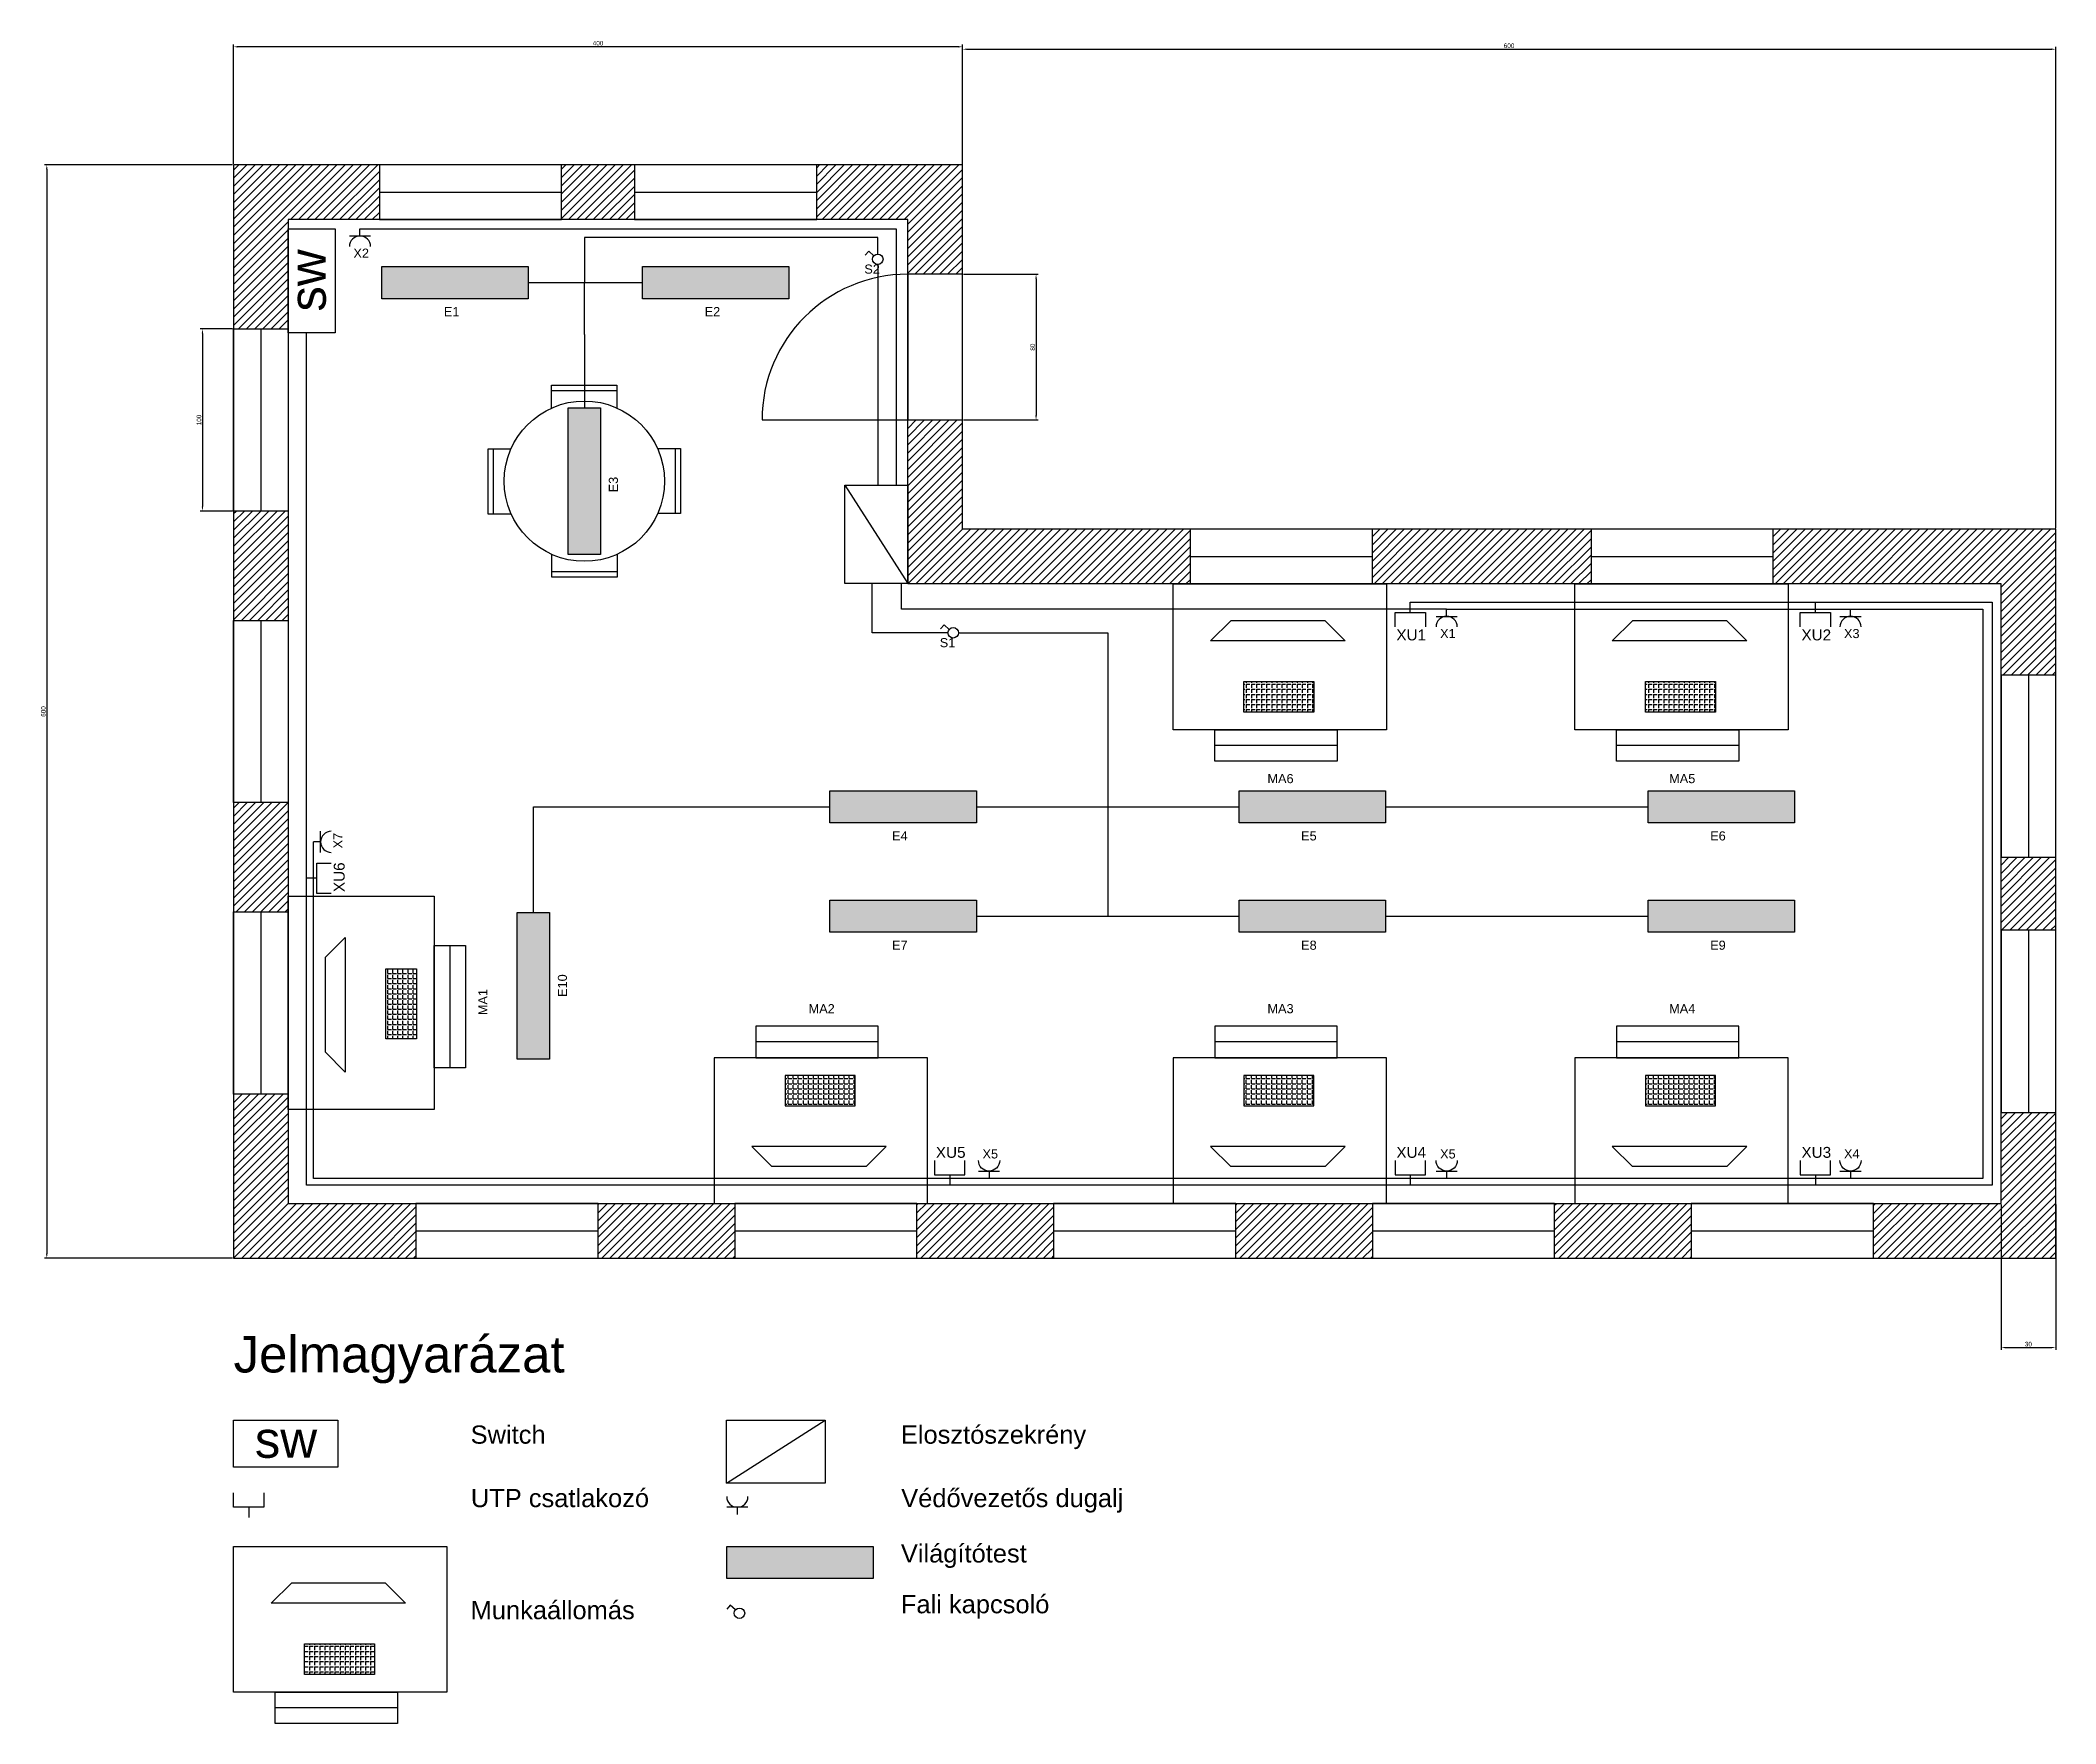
# Model space of a CAD drawing. Header units: millimetres. Extents: x -106 to 1000, y -256 to 668.
import ezdxf

# ---------------------------------------------------------------- set-up
doc = ezdxf.new("R2010")
doc.units = ezdxf.units.MM
for name, color, linetype in [('butorok', 80, 'Continuous'), ('eroatvitel', 10, 'Continuous'), ('UTP', 140, 'Continuous'), ('vilagitas', 10, 'Continuous')]:
    doc.layers.add(name, color=color, linetype=linetype)
doc.styles.get("Standard").update_dxf_attribs({"font": 'arial.ttf'})
doc.dimstyles.new('ISO-25', dxfattribs={"dimtxt": 2.5, "dimasz": 2.5, "dimexe": 1.25, "dimexo": 0.625, "dimtad": 1, "dimtxsty": 'Standard', "dimcen": 2.5, "dimadec": 0, "dimazin": 0, "dimtfac": 1, "dimtmove": 0, "dimatfit": 3, "dimfxl": 1, "dimarcsym": 0})

# ---------------------------------------------------------------- blocks, each defined once
blk = doc.blocks.new('*D1')
at = {"color": 0, "lineweight": -2, "transparency": 16777216}
for p, q in [((400, 400.6), (400, 664.8)), ((1000, 400.6), (1000, 664.8)), ((402.5, 663.5), (997.5, 663.5))]:
    blk.add_line(p, q, dxfattribs=at)
at = {"color": 0, "transparency": 16777216}
for points in [[(402.5, 663.9), (402.5, 663.1), (400, 663.5)], [(997.5, 663.9), (997.5, 663.1), (1000, 663.5)]]:
    blk.add_solid(points, dxfattribs=at)
at = {"layer": 'Defpoints', "color": 0, "transparency": 16777216}
for p in [(1000, 663.5), (400, 400), (1000, 400)]:
    blk.add_point(p, dxfattribs=at)
at = {"color": 0, "transparency": 16777216, "insert": (700, 665.4), "char_height": 2.5, "attachment_point": 5}
blk.add_mtext('600', dxfattribs=at)
blk = doc.blocks.new('*D2')
at = {"color": 0, "lineweight": -2, "transparency": 16777216}
for p, q in [((0, 600.6), (0, 666.1)), ((397.5, 664.8), (2.5, 664.8)), ((400, 600.6), (400, 666.1))]:
    blk.add_line(p, q, dxfattribs=at)
at = {"color": 0, "transparency": 16777216}
for points in [[(2.5, 665.3), (2.5, 664.4), (0, 664.8)], [(397.5, 665.3), (397.5, 664.4), (400, 664.8)]]:
    blk.add_solid(points, dxfattribs=at)
at = {"layer": 'Defpoints', "color": 0, "transparency": 16777216}
for p in [(0, 664.8), (0, 600), (400, 600)]:
    blk.add_point(p, dxfattribs=at)
at = {"color": 0, "transparency": 16777216, "insert": (200, 666.8), "char_height": 2.5, "attachment_point": 5}
blk.add_mtext('400', dxfattribs=at)
blk = doc.blocks.new('*D3')
at = {"color": 0, "lineweight": -2, "transparency": 16777216}
for p, q in [((-0.6, 600), (-103.8, 600)), ((-102.5, 597.5), (-102.5, 2.5)), ((-0.6, 0), (-103.8, 0))]:
    blk.add_line(p, q, dxfattribs=at)
at = {"color": 0, "transparency": 16777216}
for points in [[(-103, 597.5), (-102.1, 597.5), (-102.5, 600)], [(-103, 2.5), (-102.1, 2.5), (-102.5, 0)]]:
    blk.add_solid(points, dxfattribs=at)
at = {"layer": 'Defpoints', "color": 0, "transparency": 16777216}
for p in [(0, 600), (-102.5, 0), (0, 0)]:
    blk.add_point(p, dxfattribs=at)
at = {"color": 0, "transparency": 16777216, "insert": (-104.4, 300), "char_height": 2.5, "attachment_point": 5, "rotation": 90}
blk.add_mtext('600', dxfattribs=at)
blk = doc.blocks.new('*D4')
at = {"color": 0, "lineweight": -2, "transparency": 16777216}
for p, q in [((970, 29.4), (970, -50.3)), ((1000, 29.4), (1000, -50.3)), ((972.5, -49.1), (997.5, -49.1))]:
    blk.add_line(p, q, dxfattribs=at)
at = {"color": 0, "transparency": 16777216}
for points in [[(972.5, -48.7), (972.5, -49.5), (970, -49.1)], [(997.5, -48.7), (997.5, -49.5), (1000, -49.1)]]:
    blk.add_solid(points, dxfattribs=at)
at = {"layer": 'Defpoints', "color": 0, "transparency": 16777216}
for p in [(970, 30), (1000, 30), (1000, -49.1)]:
    blk.add_point(p, dxfattribs=at)
at = {"color": 0, "transparency": 16777216, "insert": (985, -47.2), "char_height": 2.5, "attachment_point": 5}
blk.add_mtext('30', dxfattribs=at)
blk = doc.blocks.new('Ablak')
blk.add_line((15, 0), (15, -100))
blk.add_lwpolyline([(0, -100), (30, -100), (30, 0), (0, 0)], close=True)
blk = doc.blocks.new('*U7')
at = {"xscale": -1}
blk.add_blockref('Ablak', (15, 50), dxfattribs=at)
blk = doc.blocks.new('*U8')
at = {"color": 0, "linetype": 'ByBlock', "lineweight": -2, "transparency": 16777216}
for p in [(0, 320), (0, 160), (0, 0)]:
    blk.add_blockref('*U7', p, dxfattribs=at)
blk = doc.blocks.new('*U9')
at = {"rotation": 90}
blk.add_blockref('Ablak', (-50, -15), dxfattribs=at)
blk = doc.blocks.new('*U10')
at = {"color": 0, "linetype": 'ByBlock', "lineweight": -2, "transparency": 16777216}
for p in [(0, 0), (175, 0), (350, 0), (525, 0), (700, 0)]:
    blk.add_blockref('*U9', p, dxfattribs=at)
blk = doc.blocks.new('*U11')
blk.add_blockref('Ablak', (-15, 50))
blk = doc.blocks.new('*U12')
at = {"color": 0, "linetype": 'ByBlock', "lineweight": -2, "transparency": 16777216}
for p in [(0, 140), (0, 0)]:
    blk.add_blockref('*U11', p, dxfattribs=at)
blk = doc.blocks.new('Ajtó')
blk.add_line((-110, -80), (-30, -80))
blk.add_lwpolyline([(-30, -80), (0, -80), (0, 0), (-30, 0)], close=True)
blk.add_arc((-30, -80), 80, 90, 180)
blk = doc.blocks.new('*D13')
at = {"color": 0, "lineweight": -2, "transparency": 16777216}
for p, q in [((400.6, 540), (441.6, 540)), ((440.4, 537.5), (440.4, 462.5)), ((400.6, 460), (441.6, 460))]:
    blk.add_line(p, q, dxfattribs=at)
at = {"color": 0, "transparency": 16777216}
for points in [[(440, 537.5), (440.8, 537.5), (440.4, 540)], [(440, 462.5), (440.8, 462.5), (440.4, 460)]]:
    blk.add_solid(points, dxfattribs=at)
at = {"layer": 'Defpoints', "color": 0, "transparency": 16777216}
for p in [(400, 540), (400, 460), (440.4, 460)]:
    blk.add_point(p, dxfattribs=at)
at = {"color": 0, "transparency": 16777216, "insert": (438.5, 500), "char_height": 2.5, "attachment_point": 5, "rotation": 90}
blk.add_mtext('80', dxfattribs=at)
blk = doc.blocks.new('*U14')
at = {"rotation": 90}
blk.add_blockref('Ablak', (-50, -15), dxfattribs=at)
blk = doc.blocks.new('*U15')
at = {"color": 0, "linetype": 'ByBlock', "lineweight": -2, "transparency": 16777216}
for p in [(0, 0), (220, 0)]:
    blk.add_blockref('*U14', p, dxfattribs=at)
blk = doc.blocks.new('*D16')
at = {"color": 0, "lineweight": -2, "transparency": 16777216}
for p, q in [((-0.6, 510), (-18.3, 510)), ((-17.1, 507.5), (-17.1, 412.5)), ((-0.6, 410), (-18.3, 410))]:
    blk.add_line(p, q, dxfattribs=at)
at = {"color": 0, "transparency": 16777216}
for points in [[(-17.5, 507.5), (-16.7, 507.5), (-17.1, 510)], [(-17.5, 412.5), (-16.7, 412.5), (-17.1, 410)]]:
    blk.add_solid(points, dxfattribs=at)
at = {"layer": 'Defpoints', "color": 0, "transparency": 16777216}
for p in [(0, 510), (-17.1, 410), (0, 410)]:
    blk.add_point(p, dxfattribs=at)
at = {"color": 0, "transparency": 16777216, "insert": (-19, 460), "char_height": 2.5, "attachment_point": 5, "rotation": 90}
blk.add_mtext('100', dxfattribs=at)
blk = doc.blocks.new('Switch')
at = {"layer": 'UTP'}
blk.add_lwpolyline([(0, -57.2), (0, 0), (25.7, 0), (25.7, -57.2)], close=True, dxfattribs=at)
blk.add_text('sw', height=20, rotation=90, dxfattribs=at).set_placement((20.6, -45.5))
blk = doc.blocks.new('UTP_dugalj')
at = {"layer": 'UTP'}
for p, q in [((0, -5.7), (0, 0)), ((-8.3, -5.7), (8.3, -5.7)), ((-8.3, -13.6), (-8.3, -5.7)), ((8.3, -5.7), (8.3, -13.6))]:
    blk.add_line(p, q, dxfattribs=at)
at = {"layer": 'UTP', "flags": 4}
blk.add_attdef('XU', (-7.6, -21), '', height=6, dxfattribs=at)
blk = doc.blocks.new('Elosztószekrény')
at = {"layer": 'eroatvitel'}
blk.add_line((-34.6, 54), (0, 0), dxfattribs=at)
blk.add_lwpolyline([(0, 0), (-34.6, 0), (-34.6, 54), (0, 54)], close=True, dxfattribs=at)
blk = doc.blocks.new('Halozati_dugalj')
at = {"layer": 'eroatvitel'}
for p, q in [((0, -4), (0, 0)), ((-5.8, -4), (5.8, -4))]:
    blk.add_line(p, q, dxfattribs=at)
blk.add_arc((0, -9.8), 5.82, 0, 180, dxfattribs=at)
at = {"layer": 'eroatvitel', "flags": 4}
blk.add_attdef('X', (-3.6, -15.9), '', height=5, dxfattribs=at)
blk = doc.blocks.new('Kapcsoló')
at = {"layer": 'vilagitas'}
for p, q in [((-5, 4.4), (-7, 2.2)), ((-2.2, 1.9), (-5, 4.4))]:
    blk.add_line(p, q, dxfattribs=at)
blk.add_circle((0, 0), 2.88, dxfattribs=at)
at = {"layer": 'vilagitas', "flags": 4}
blk.add_attdef('S', (-7.4, -7.9), '', height=5, dxfattribs=at)
blk = doc.blocks.new('Lampa')
at = {"layer": 'vilagitas'}
h = blk.add_hatch(color=256, dxfattribs=at)
h.dxf.hatch_style = 1
h.paths.add_polyline_path([(0, 0), (0, -17.7), (80.4, -17.7), (80.4, 0)])
blk.add_lwpolyline([(0, 0), (80.4, 0), (80.4, -17.7), (0, -17.7)], close=True, dxfattribs=at)
at = {"layer": 'vilagitas', "flags": 4}
blk.add_attdef('E', (34.1, -27.3), '', height=5, dxfattribs=at)
blk = doc.blocks.new('*U26')
at = {"layer": 'butorok'}
blk.add_line((-17.9, 3.4), (17.9, 3.4), dxfattribs=at)
blk.add_lwpolyline([(-17.9, -6.3), (-17.9, 6.3), (17.9, 6.3), (17.9, -6.2)], dxfattribs=at)
blk = doc.blocks.new('*U27')
at = {"layer": 'butorok', "color": 0, "linetype": 'ByBlock', "lineweight": -2, "transparency": 16777216}
blk.add_blockref('*U26', (192.4, 472.8), dxfattribs=at)
for p, rotation in [((146.1, 426.3), 90.00000000000001), ((238.9, 426.5), 270), ((192.6, 380), 180)]:
    blk.add_blockref('*U26', p, dxfattribs=dict(at, rotation=rotation))
blk = doc.blocks.new('Munkaallomas')
at = {"layer": 'butorok'}
h = blk.add_hatch(dxfattribs=at)
h.set_pattern_fill('ANGLE', color=256, scale=0.4)
h.set_pattern_definition([(0, (-30, -198.62), (0, 2.794), [2.032, -0.762]), (90, (-30, -198.62), (-2.794, 2e-16), [2.032, -0.762])])
h.paths.add_polyline_path([(53.5, -78.2), (70.3, -78.2), (70.3, -39.8), (53.5, -39.8)])
for p, q in [((20.2, -33.7), (31.2, -22.7)), ((31.2, -22.7), (31.2, -96.5)), ((88.7, -27.1), (88.7, -94.2)), ((20.2, -33.7), (20.2, -85.4)), ((20.2, -85.4), (31.2, -96.5))]:
    blk.add_line(p, q, dxfattribs=at)
for points in [[(80, -117.1), (0, -117.1), (0, 0), (80, 0)], [(80, -27.1), (97.3, -27.1), (97.3, -94.2), (80, -94.2)], [(53.5, -39.8), (70.3, -39.8), (70.3, -78.2), (53.5, -78.2)]]:
    blk.add_lwpolyline(points, close=True, dxfattribs=at)
at = {"layer": 'butorok', "flags": 4}
blk.add_attdef('MA', (109.3, -65.3), '', height=5, rotation=90, dxfattribs=at)

msp = doc.modelspace()

# ---------------------------------------------------------------- hatches: boundary and pattern name
h = msp.add_hatch()
h.set_pattern_fill('ANSI31', color=256)
h.paths.add_polyline_path([(80, 600), (0, 600), (0, 510), (30, 510), (30, 570), (80, 570)])
h.paths.add_polyline_path([(220, 600), (180, 600), (180, 570), (220, 570)])
h.paths.add_polyline_path([(400, 600), (320, 600), (320, 570), (370, 570), (370, 540), (400, 540)])
h.paths.add_polyline_path([(30, 410), (0, 410), (0, 350), (30, 350)])
h.paths.add_polyline_path([(30, 250), (0, 250), (0, 190), (30, 190)])
h.paths.add_polyline_path([(1000, 220), (970, 220), (970, 180), (1000, 180)])
h.paths.add_polyline_path([(1000, 80), (970, 80), (970, 30), (900, 30), (900, 0), (1000, 0)])
h.paths.add_polyline_path([(800, 30), (725, 30), (725, 0), (800, 0)])
h.paths.add_polyline_path([(625, 30), (550, 30), (550, 0), (625, 0)])
h.paths.add_polyline_path([(450, 30), (400, 30), (375, 30), (375, 0), (400, 0), (450, 0)])
h.paths.add_polyline_path([(275, 30), (200, 30), (200, 0), (275, 0)])
h.paths.add_polyline_path([(100, 30), (30, 30), (30, 90), (0, 90), (0, 0), (100, 0)])
h = msp.add_hatch()
h.set_pattern_fill('ANSI31', color=256)
h.paths.add_polyline_path([(400, 460), (370, 460), (370, 370), (525, 370), (525, 400), (400, 400)])
h.paths.add_polyline_path([(745, 400), (625, 400), (625, 370), (745, 370)])
h.paths.add_polyline_path([(1000, 400), (845, 400), (845, 370), (970, 370), (970, 320), (1000, 320)])

# ---------------------------------------------------------------- linework, layer by layer
for points in [[(0, 600), (0, 0), (400, 0), (1000, 0), (1000, 400), (400, 400), (400, 600)], [(30, 570), (30, 30), (400, 30), (970, 30), (970, 370), (370, 370), (370, 570)]]:
    msp.add_lwpolyline(points, close=True)
at = {"layer": 'butorok'}
msp.add_circle((192.518, 426.416), 43.987, dxfattribs=at)
at = {"layer": 'eroatvitel'}
for p, q in [((69.353, 565), (363.586, 565)), ((363.586, 565), (363.586, 424.157)), ((366.624, 356.237), (366.624, 370.188)), ((665.74, 356.237), (366.624, 356.237)), ((665.74, 356.237), (887.401, 356.237)), ((887.401, 356.237), (959.98, 356.237)), ((959.98, 356.237), (959.98, 43.763)), ((43.763, 43.763), (43.763, 228.451)), ((414.613, 43.763), (43.763, 43.763)), ((665.74, 43.763), (414.613, 43.763)), ((887.401, 43.763), (665.74, 43.763)), ((959.98, 43.763), (887.401, 43.763))]:
    msp.add_line(p, q, dxfattribs=at)
at = {"layer": 'UTP'}
for p, q in [((40, 208.502), (40, 507.83)), ((645.762, 360), (868.086, 360)), ((868.086, 360), (965.163, 360)), ((965.163, 360), (965.163, 40)), ((40, 40), (40, 208.502)), ((393.025, 40), (40, 40)), ((645.762, 40), (393.025, 40)), ((868.086, 40), (645.762, 40)), ((965.163, 40), (868.086, 40))]:
    msp.add_line(p, q, dxfattribs=at)
at = {"layer": 'vilagitas'}
for p, q in [((353.549, 560.181), (192.518, 560.181)), ((192.518, 560.181), (192.518, 535.383)), ((353.549, 551.089), (353.549, 560.181)), ((353.549, 545.331), (353.549, 424.157)), ((161.741, 535.383), (224.408, 535.383)), ((192.518, 506.863), (192.518, 535.383)), ((192.518, 506.863), (192.518, 466.639)), ((350.539, 343.186), (350.539, 370.188)), ((392.076, 343.186), (350.539, 343.186)), ((397.834, 343.186), (479.752, 343.186)), ((479.752, 343.186), (479.752, 247.647)), ((164.544, 189.695), (164.544, 247.647)), ((164.544, 247.647), (327.273, 247.647)), ((407.72, 247.647), (551.783, 247.647)), ((479.752, 247.647), (479.752, 187.647)), ((632.23, 247.647), (776.293, 247.647)), ((407.72, 187.647), (551.783, 187.647)), ((632.23, 187.647), (776.293, 187.647))]:
    msp.add_line(p, q, dxfattribs=at)

# ---------------------------------------------------------------- block references
for name, p, rotation in [('Ablak', (80, 570), 90), ('Ablak', (220, 570), 90), ('Switch', (57.17, -88.994), 270), ('Elosztószekrény', (324.592, -88.994), 90), ('UTP_dugalj', (8.31, -142.366), 180), ('Halozati_dugalj', (276.442, -140.69), 180), ('Munkaallomas', (117.087, -158.196), 270)]:
    msp.add_blockref(name, p, dxfattribs=dict(rotation=rotation))
for name, p in [('Ajtó', (400, 540)), ('*U8', (15, 140)), ('*U15', (575, 385)), ('*U12', (985, 130)), ('*U10', (150, 15)), ('Lampa', (270.623, -158.196)), ('Kapcsoló', (277.608, -194.94))]:
    msp.add_blockref(name, p)
at = {"layer": 'butorok'}
msp.add_blockref('*U27', (0, 0), dxfattribs=at)
ref = msp.add_blockref('Munkaallomas', (632.681, 370), dxfattribs=dict(at, rotation=269.9999982992318))
ref.add_attrib('MA', 'MA6', (567.387, 260.675), dxfattribs={"height": 5, "rotation": 359.999998})
ref = msp.add_blockref('Munkaallomas', (853.139, 370), dxfattribs=dict(at, rotation=269.9999982992318))
ref.add_attrib('MA', 'MA5', (787.845, 260.675), dxfattribs={"height": 5, "rotation": 359.999998})
ref = msp.add_blockref('Munkaallomas', (30, 198.62), dxfattribs=at)
ref.add_attrib('MA', 'MA1', (139.325, 133.326), dxfattribs={"height": 5, "rotation": 90})
ref = msp.add_blockref('Munkaallomas', (380.863, 30), dxfattribs=dict(at, xscale=-1, rotation=270.0000017007682))
ref.add_attrib('MA', 'MA2', (315.569, 134.39), dxfattribs={"height": 5, "rotation": 0.000002})
ref = msp.add_blockref('Munkaallomas', (632.681, 30), dxfattribs=dict(at, xscale=-1, rotation=270.0000017007682))
ref.add_attrib('MA', 'MA3', (567.387, 134.39), dxfattribs={"height": 5, "rotation": 0.000002})
ref = msp.add_blockref('Munkaallomas', (853.139, 30), dxfattribs=dict(at, xscale=-1, rotation=270.0000017007682))
ref.add_attrib('MA', 'MA4', (787.845, 134.411), dxfattribs={"height": 5, "rotation": 0.000002})
at = {"layer": 'eroatvitel'}
ref = msp.add_blockref('Halozati_dugalj', (69.353, 565), dxfattribs=at)
ref.add_attrib('X', 'X2', (65.758, 549.062), dxfattribs={"height": 5})
msp.add_blockref('Elosztószekrény', (370, 370.188), dxfattribs=at)
ref = msp.add_blockref('Halozati_dugalj', (665.74, 356.237), dxfattribs=at)
ref.add_attrib('X', 'X1', (662.145, 340.3), dxfattribs={"height": 5})
ref = msp.add_blockref('Halozati_dugalj', (887.401, 356.237), dxfattribs=at)
ref.add_attrib('X', 'X3', (883.806, 340.3), dxfattribs={"height": 5})
ref = msp.add_blockref('Halozati_dugalj', (43.763, 228.451), dxfattribs=dict(at, rotation=90))
ref.add_attrib('X', 'X7', (59.7, 224.855), dxfattribs={"height": 5, "rotation": 90})
ref = msp.add_blockref('Halozati_dugalj', (414.613, 43.763), dxfattribs=dict(at, xscale=-1, rotation=180))
ref.add_attrib('X', 'X5', (411.018, 54.68), dxfattribs={"height": 5})
ref = msp.add_blockref('Halozati_dugalj', (665.74, 43.763), dxfattribs=dict(at, xscale=-1, rotation=180))
ref.add_attrib('X', 'X5', (662.145, 54.68), dxfattribs={"height": 5})
ref = msp.add_blockref('Halozati_dugalj', (887.401, 43.763), dxfattribs=dict(at, xscale=-1, rotation=180))
ref.add_attrib('X', 'X4', (883.806, 54.769), dxfattribs={"height": 5})
at = {"layer": 'UTP'}
msp.add_blockref('Switch', (30, 565), dxfattribs=at)
ref = msp.add_blockref('UTP_dugalj', (645.762, 360), dxfattribs=at)
ref.add_attrib('XU', 'XU1', (638.148, 339.04), dxfattribs={"height": 6})
ref = msp.add_blockref('UTP_dugalj', (868.086, 360), dxfattribs=at)
ref.add_attrib('XU', 'XU2', (860.471, 339.04), dxfattribs={"height": 6})
ref = msp.add_blockref('UTP_dugalj', (40, 208.502), dxfattribs=dict(at, rotation=90))
ref.add_attrib('XU', 'XU6', (60.96, 200.887), dxfattribs={"height": 6, "rotation": 90})
ref = msp.add_blockref('UTP_dugalj', (393.025, 40), dxfattribs=dict(at, xscale=-1, rotation=180))
ref.add_attrib('XU', 'XU5', (385.411, 55.037), dxfattribs={"height": 6})
ref = msp.add_blockref('UTP_dugalj', (645.762, 40), dxfattribs=dict(at, xscale=-1, rotation=180))
ref.add_attrib('XU', 'XU4', (638.148, 55.037), dxfattribs={"height": 6})
ref = msp.add_blockref('UTP_dugalj', (868.086, 40), dxfattribs=dict(at, xscale=-1, rotation=180))
ref.add_attrib('XU', 'XU3', (860.471, 55.037), dxfattribs={"height": 6})
at = {"layer": 'vilagitas'}
ref = msp.add_blockref('Lampa', (81.294, 544.253), dxfattribs=at)
ref.add_attrib('E', 'E1', (115.386, 516.973), dxfattribs={"height": 5})
ref = msp.add_blockref('Lampa', (224.408, 544.253), dxfattribs=at)
ref.add_attrib('E', 'E2', (258.5, 516.973), dxfattribs={"height": 5})
ref = msp.add_blockref('Kapcsoló', (353.549, 548.21), dxfattribs=at)
ref.add_attrib('S', 'S2', (346.146, 540.322), dxfattribs={"height": 5})
ref = msp.add_blockref('Lampa', (183.648, 386.193), dxfattribs=dict(at, rotation=90))
ref.add_attrib('E', 'E3', (210.929, 420.285), dxfattribs={"height": 5, "rotation": 90})
ref = msp.add_blockref('Kapcsoló', (394.955, 343.186), dxfattribs=at)
ref.add_attrib('S', 'S1', (387.553, 335.298), dxfattribs={"height": 5})
ref = msp.add_blockref('Lampa', (327.273, 256.517), dxfattribs=at)
ref.add_attrib('E', 'E4', (361.365, 229.236), dxfattribs={"height": 5})
ref = msp.add_blockref('Lampa', (551.783, 256.517), dxfattribs=at)
ref.add_attrib('E', 'E5', (585.875, 229.236), dxfattribs={"height": 5})
ref = msp.add_blockref('Lampa', (776.293, 256.517), dxfattribs=at)
ref.add_attrib('E', 'E6', (810.385, 229.236), dxfattribs={"height": 5})
ref = msp.add_blockref('Lampa', (155.674, 109.249), dxfattribs=dict(at, rotation=90))
ref.add_attrib('E', 'E10', (182.954, 143.341), dxfattribs={"height": 5, "rotation": 90})
ref = msp.add_blockref('Lampa', (327.273, 196.517), dxfattribs=at)
ref.add_attrib('E', 'E7', (361.365, 169.236), dxfattribs={"height": 5})
ref = msp.add_blockref('Lampa', (551.783, 196.517), dxfattribs=at)
ref.add_attrib('E', 'E8', (585.875, 169.236), dxfattribs={"height": 5})
ref = msp.add_blockref('Lampa', (776.293, 196.517), dxfattribs=at)
ref.add_attrib('E', 'E9', (810.385, 169.236), dxfattribs={"height": 5})

# ---------------------------------------------------------------- texts
for s, height, p in [('Jelmagyarázat', 20, (0, -62.772)), ('Switch', 10, (130.081, -101.858)), ('Elosztószekrény', 10, (366.204, -101.858)), ('UTP csatlakozó', 10, (130.198, -136.69)), ('Védővezetős dugalj', 10, (366.395, -136.69)), ('Világítótest', 10, (366.204, -167.066)), ('Munkaállomás', 10, (130.081, -198.183)), ('Fali kapcsoló', 10, (366.204, -194.94))]:
    msp.add_text(s, height=height).set_placement(p)

# ---------------------------------------------------------------- dimensions: what is measured, and where the dimension line sits
for base, p1, p2, picture, middle in [((0, 664.849), (400, 600), (0, 600), '*D2', (200, 666.75)), ((1000, 663.512), (400, 400), (1000, 400), '*D1', (700, 665.414)), ((1000, -49.089), (970, 30), (1000, 30), '*D4', (985, -47.187))]:
    dim = msp.add_linear_dim(base=base, p1=p1, p2=p2, dimstyle='ISO-25')
    dim.commit()
    dim.dimension.update_dxf_attribs({"geometry": picture, "text_midpoint": middle})
for base, p1, p2, picture, middle in [((-102.543, 0), (0, 600), (0, 0), '*D3', (-104.445, 300)), ((440.368, 460), (400, 540), (400, 460), '*D13', (438.466, 500)), ((-17.077, 410), (0, 510), (0, 410), '*D16', (-18.978, 460))]:
    dim = msp.add_linear_dim(base=base, p1=p1, p2=p2, angle=90, dimstyle='ISO-25')
    dim.commit()
    dim.dimension.update_dxf_attribs({"geometry": picture, "text_midpoint": middle})

doc.saveas('drawing.dxf')
